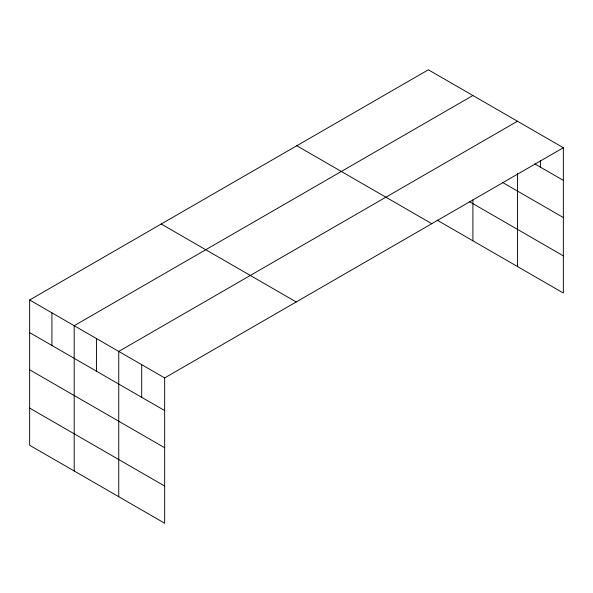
<?xml version="1.0" encoding="UTF-8"?>
<svg xmlns="http://www.w3.org/2000/svg" width="593" height="593" viewBox="0 0 593 593"><rect width="100%" height="100%" fill="white"/><g stroke="black" fill="none" stroke-linecap="round" stroke-linejoin="round"><path stroke-width="0.89" d="M29.65 299.976L164.654 377.919L164.654 523.211L29.65 445.269L29.65 299.976L428.346 69.789L563.35 147.731L563.35 293.024L437.1 220.136M472.903 95.51L74.199 325.698L74.199 470.99M517.452 121.231L118.748 351.412L118.748 496.712M164.654 377.919L563.35 147.731M534.864 163.927L563.35 180.383M502.338 182.325L563.35 217.549M469.715 201.798L563.35 255.85M296.782 145.752L431.778 223.687M161.222 224.013L296.218 301.956M29.65 332.621L164.654 410.564M29.65 369.795L164.654 447.737M29.65 408.095L164.654 486.038M540.401 160.777L540.401 167.13M517.452 173.349L517.452 266.524M472.903 199.982L472.903 240.802M141.697 364.665L141.697 397.317M96.474 338.559L96.474 371.203M51.925 312.837L51.925 345.482"/></g></svg>
